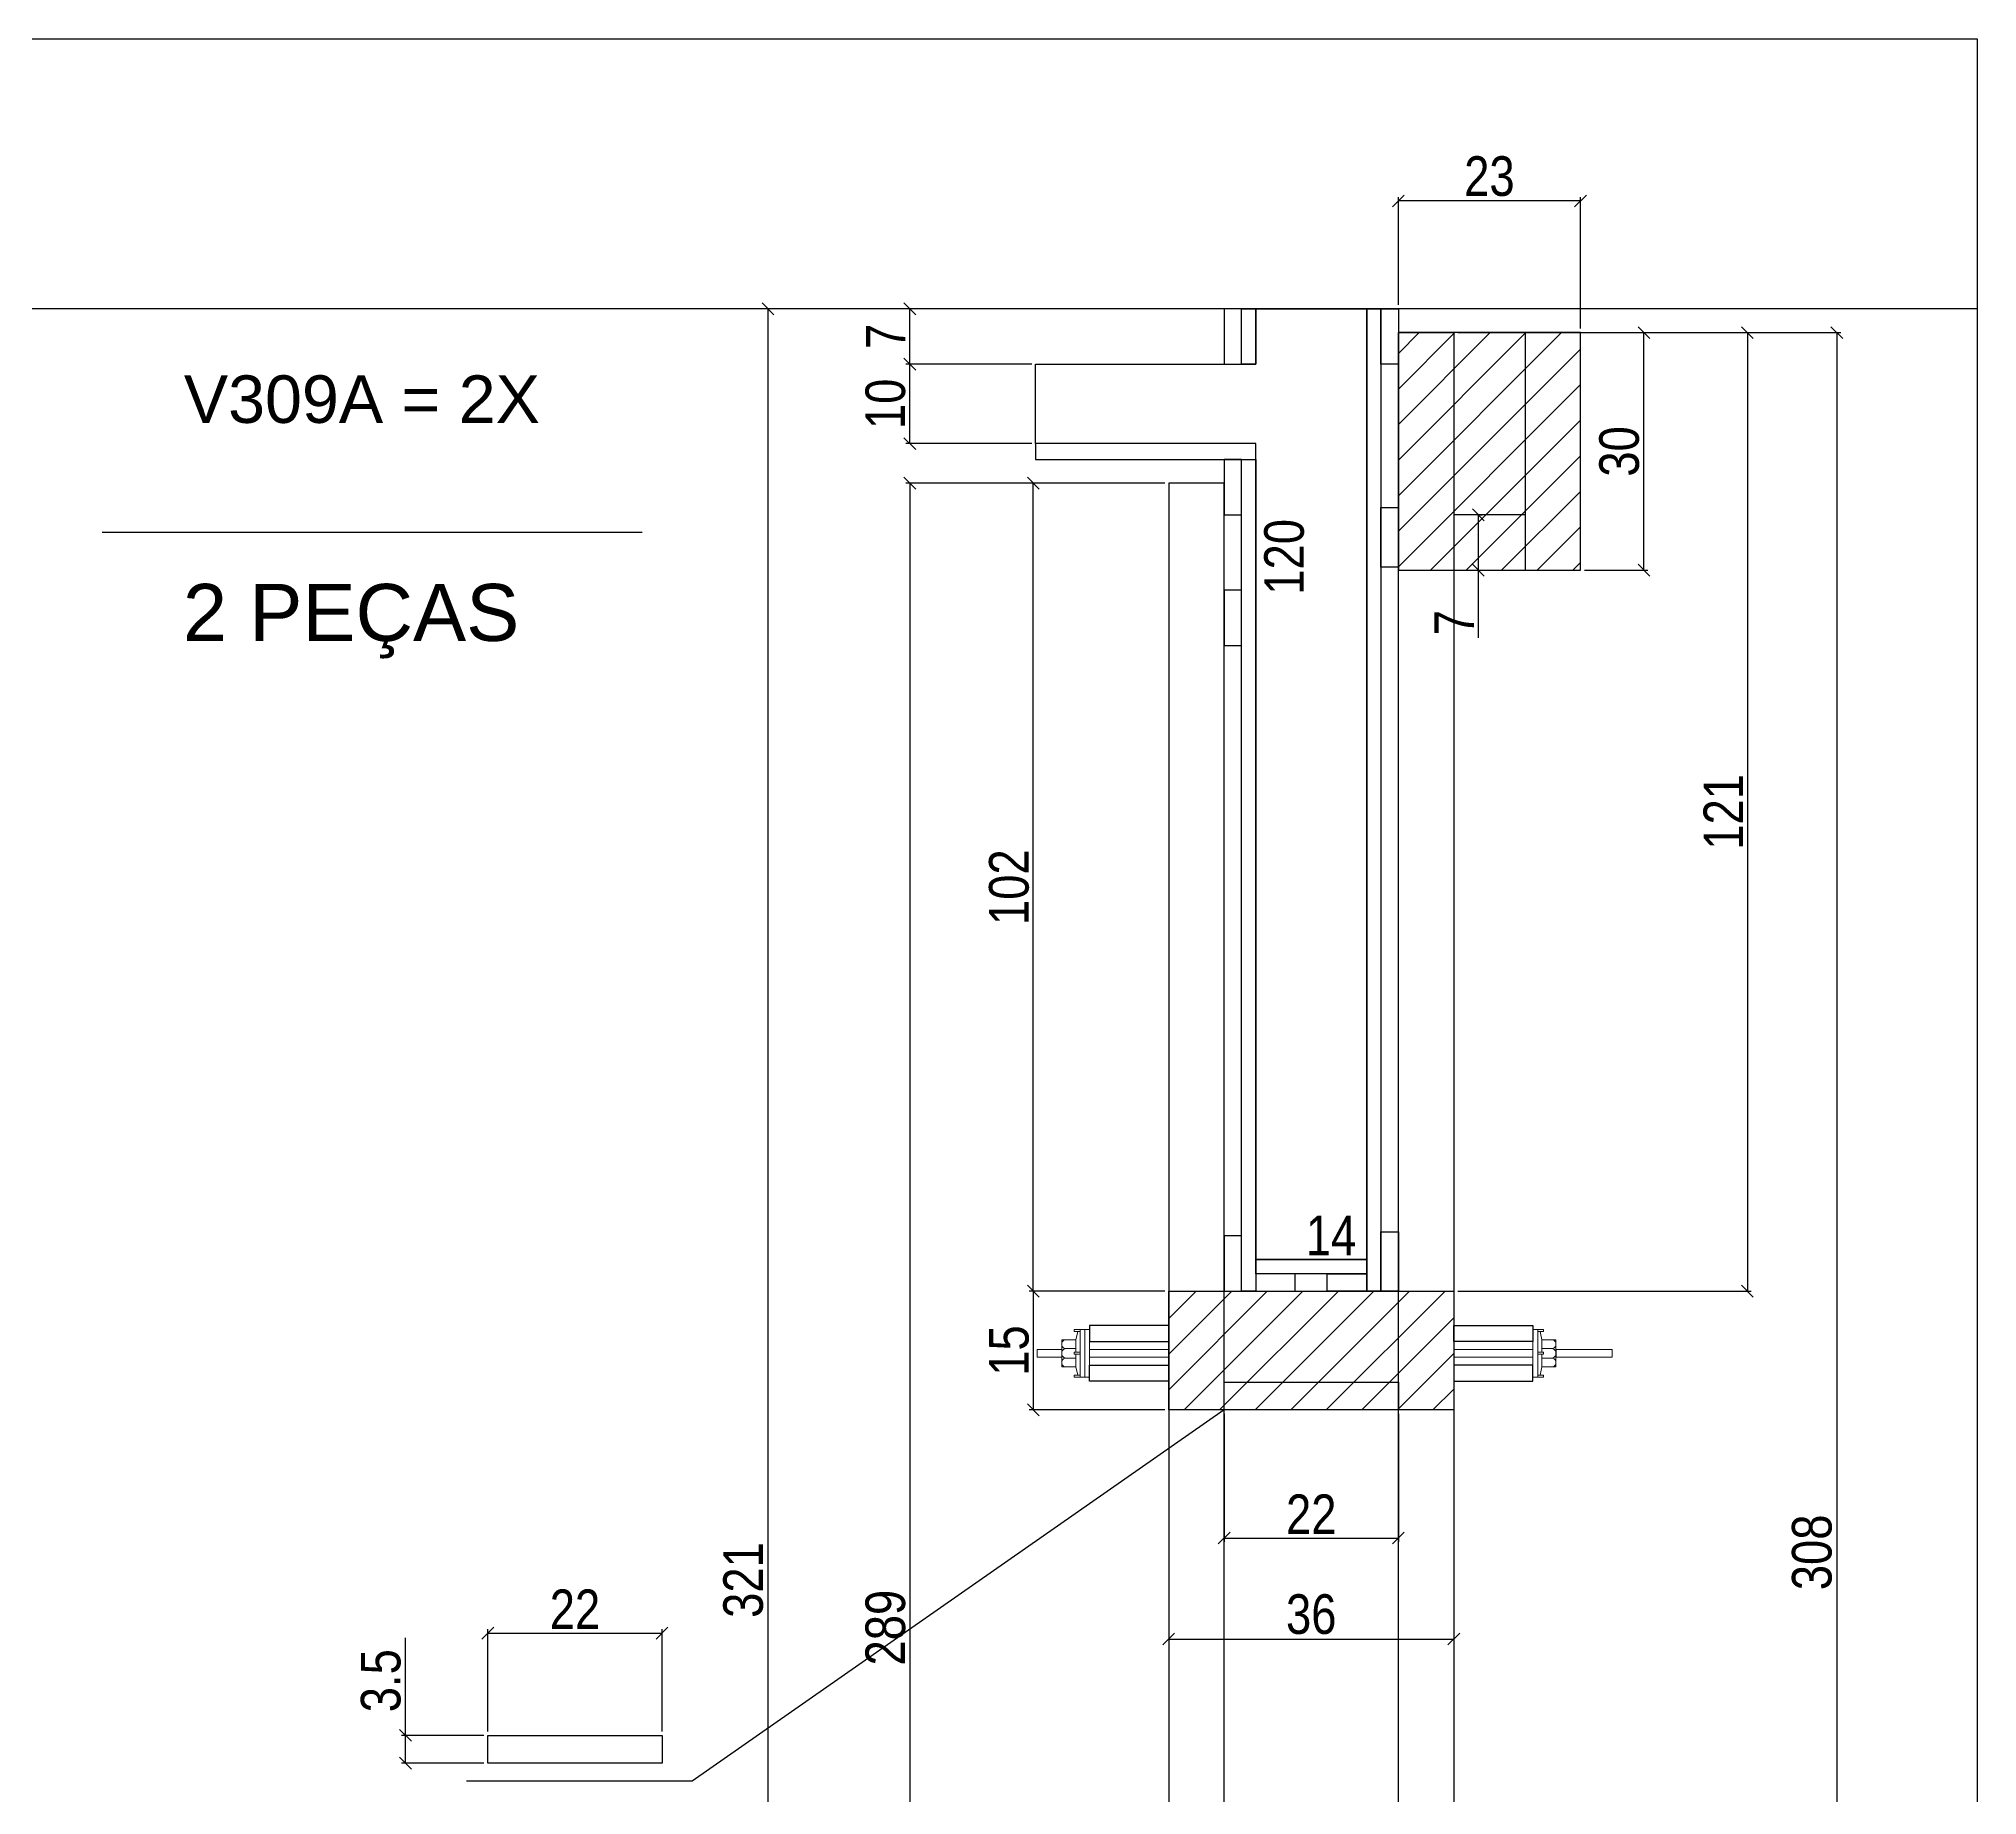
# Model space of a CAD drawing. Header units: millimetres. Extents: x -1501 to 2149, y 662 to 5627.
# Drawn here: x 545.9 to 1035.5, y 3458.7 to 3902.2 of the extents above; entities that cross this region are included whole.
import ezdxf

# ---------------------------------------------------------------- set-up
doc = ezdxf.new("R2010")
doc.units = ezdxf.units.MM
for name, color, linetype in [('1', 1, 'Continuous'), ('COTA', 241, 'Continuous'), ('GARFOS OK', 3, 'Continuous'), ('Painéis', 200, 'Continuous'), ('SARR_3.5x7', 81, 'Continuous'), ('SARR_7x7', 40, 'Continuous'), ('TIRAS REESCORAMENTO', 252, 'Continuous'), ('VIGAS', 3, 'Continuous')]:
    doc.layers.add(name, color=color, linetype=linetype)
doc.layers.add('BARRA_ANCORAGEM', color=1, linetype='Continuous', lineweight=15)
doc.styles.add('COTA TECNICA 2X', font='techl___.ttf', dxfattribs={"height": 10})
doc.styles.add('R80-50', font='arial.ttf', dxfattribs={"height": 10})
doc.dimstyles.new('SECAO', dxfattribs={"dimscale": 0.333333, "dimtxt": 5, "dimasz": 9, "dimexe": 3, "dimexo": 3, "dimgap": 3, "dimtad": 1, "dimdec": 1, "dimlfac": 0.5, "dimzin": 12, "dimdsep": 46, "dimtxsty": 'COTA TECNICA 2X', "dimblk1": 'OBLIQUE', "dimblk2": 'OBLIQUE', "dimsah": 1, "dimcen": 0.9, "dimclrd": 4, "dimclre": 4, "dimclrt": 240, "dimadec": 1, "dimazin": 3, "dimtfac": 1, "dimtdec": 1, "dimtmove": 0, "dimatfit": 3, "dimfxl": 1, "dimtolj": 1, "dimtzin": 12, "dimarcsym": 0})

# ---------------------------------------------------------------- blocks, each defined once
blk = doc.blocks.new('_Oblique')
at = {"layer": '1', "color": 0, "lineweight": -2}
blk.add_line((-0.5, -0.5), (0.5, 0.5), dxfattribs=at)
blk = doc.blocks.new('*D452')
at = {"layer": 'COTA', "color": 4, "lineweight": -2, "transparency": 16777216}
for p, q in [((830.3, 3790.02), (764.9, 3790.02)), ((765.9, 3790.02), (765.9, 3212.07)), ((830.3, 3212.07), (764.9, 3212.07))]:
    blk.add_line(p, q, dxfattribs=at)
at = {"layer": 'Defpoints', "color": 0, "transparency": 16777216}
for p in [(831.3, 3790.02), (765.9, 3212.07), (831.3, 3212.07)]:
    blk.add_point(p, dxfattribs=at)
at = {"layer": 'COTA', "color": 4, "lineweight": -2, "transparency": 16777216, "xscale": 3, "yscale": 3, "zscale": 3}
for p, rotation in [((765.9, 3790.02), 90), ((765.9, 3212.07), 270)]:
    blk.add_blockref('_Oblique', p, dxfattribs=dict(at, rotation=rotation))
at = {"layer": 'COTA', "color": 240, "transparency": 16777216, "insert": (759.79, 3501.05), "char_height": 10, "attachment_point": 5, "rotation": 90, "style": 'COTA TECNICA 2X'}
blk.add_mtext('\\A1;289', dxfattribs=at)
blk = doc.blocks.new('*D458')
at = {"layer": 'COTA', "color": 4, "lineweight": -2, "transparency": 16777216}
for p, q in [((830.3, 3790.02), (796.1, 3790.02)), ((797.1, 3586.02), (797.1, 3790.02)), ((830.3, 3586.02), (796.1, 3586.02))]:
    blk.add_line(p, q, dxfattribs=at)
at = {"layer": 'Defpoints', "color": 0, "transparency": 16777216}
for p in [(797.1, 3790.02), (831.3, 3790.02), (831.3, 3586.02)]:
    blk.add_point(p, dxfattribs=at)
at = {"layer": 'COTA', "color": 4, "lineweight": -2, "transparency": 16777216, "xscale": 3, "yscale": 3, "zscale": 3}
for p, rotation in [((797.1, 3790.02), 90), ((797.1, 3586.02), 270)]:
    blk.add_blockref('_Oblique', p, dxfattribs=dict(at, rotation=rotation))
at = {"layer": 'COTA', "color": 240, "transparency": 16777216, "insert": (791, 3688.02), "char_height": 10, "attachment_point": 5, "rotation": 90, "style": 'COTA TECNICA 2X'}
blk.add_mtext('\\A1;102', dxfattribs=at)
blk = doc.blocks.new('*D459')
at = {"layer": 'COTA', "color": 4, "lineweight": -2, "transparency": 16777216}
for p, q in [((904.3, 3828.05), (978.44, 3828.05)), ((977.44, 3828.05), (977.44, 3586.02)), ((904.3, 3586.02), (978.44, 3586.02))]:
    blk.add_line(p, q, dxfattribs=at)
at = {"layer": 'Defpoints', "color": 0, "transparency": 16777216}
for p in [(903.3, 3828.05), (903.3, 3586.02), (977.44, 3586.02)]:
    blk.add_point(p, dxfattribs=at)
at = {"layer": 'COTA', "color": 4, "lineweight": -2, "transparency": 16777216, "xscale": 3, "yscale": 3, "zscale": 3}
for p, rotation in [((977.44, 3828.05), 90), ((977.44, 3586.02), 270)]:
    blk.add_blockref('_Oblique', p, dxfattribs=dict(at, rotation=rotation))
at = {"layer": 'COTA', "color": 240, "transparency": 16777216, "insert": (971.38, 3707.04), "char_height": 10, "attachment_point": 5, "rotation": 90, "style": 'COTA TECNICA 2X'}
blk.add_mtext('\\A1;121', dxfattribs=at)
blk = doc.blocks.new('*D460')
at = {"layer": 'COTA', "color": 4, "lineweight": -2, "transparency": 16777216}
for p, q in [((785.7, 3834.07), (729.1, 3834.07)), ((730.1, 3834.07), (730.1, 3192.07)), ((830.3, 3192.07), (729.1, 3192.07))]:
    blk.add_line(p, q, dxfattribs=at)
at = {"layer": 'Defpoints', "color": 0, "transparency": 16777216}
for p in [(786.7, 3834.07), (730.1, 3192.07), (831.3, 3192.07)]:
    blk.add_point(p, dxfattribs=at)
at = {"layer": 'COTA', "color": 4, "lineweight": -2, "transparency": 16777216, "xscale": 3, "yscale": 3, "zscale": 3}
for p, rotation in [((730.1, 3834.07), 90), ((730.1, 3192.07), 270)]:
    blk.add_blockref('_Oblique', p, dxfattribs=dict(at, rotation=rotation))
at = {"layer": 'COTA', "color": 240, "transparency": 16777216, "insert": (723.88, 3513.07), "char_height": 10, "attachment_point": 5, "rotation": 90, "style": 'COTA TECNICA 2X'}
blk.add_mtext('\\A1;321', dxfattribs=at)
blk = doc.blocks.new('*D462')
at = {"layer": 'Defpoints', "color": 0, "transparency": 16777216}
for p in [(866.6, 3834.07), (868.65, 3834.07), (866.58, 3594.02)]:
    blk.add_point(p, dxfattribs=at)
at = {"layer": 'COTA', "color": 240, "transparency": 16777216, "insert": (860.5, 3771.43), "char_height": 10, "attachment_point": 5, "rotation": 90, "style": 'COTA TECNICA 2X'}
blk.add_mtext('\\A1;120', dxfattribs=at)
blk = doc.blocks.new('*D463')
at = {"layer": 'Defpoints', "color": 0, "transparency": 16777216}
for p in [(853.3, 3594.02), (881.3, 3594.02), (881.3, 3594.02)]:
    blk.add_point(p, dxfattribs=at)
at = {"layer": 'COTA', "color": 240, "transparency": 16777216, "insert": (872.3, 3600.1), "char_height": 10, "attachment_point": 5, "style": 'COTA TECNICA 2X'}
blk.add_mtext('\\A1;14', dxfattribs=at)
blk = doc.blocks.new('*D465')
at = {"layer": 'COTA', "color": 4, "lineweight": -2, "transparency": 16777216}
for p, q in [((905.3, 3828.05), (1001.02, 3828.05)), ((1000.02, 3828.05), (1000.02, 3212.07)), ((905.3, 3212.07), (1001.02, 3212.07))]:
    blk.add_line(p, q, dxfattribs=at)
at = {"layer": 'Defpoints', "color": 0, "transparency": 16777216}
for p in [(904.3, 3828.05), (904.3, 3212.07), (1000.02, 3212.07)]:
    blk.add_point(p, dxfattribs=at)
at = {"layer": 'COTA', "color": 4, "lineweight": -2, "transparency": 16777216, "xscale": 3, "yscale": 3, "zscale": 3}
for p, rotation in [((1000.02, 3828.05), 90), ((1000.02, 3212.07), 270)]:
    blk.add_blockref('_Oblique', p, dxfattribs=dict(at, rotation=rotation))
at = {"layer": 'COTA', "color": 240, "transparency": 16777216, "insert": (993.78, 3520.06), "char_height": 10, "attachment_point": 5, "rotation": 90, "style": 'COTA TECNICA 2X'}
blk.add_mtext('\\A1;308', dxfattribs=at)
blk = doc.blocks.new('*D467')
at = {"layer": 'COTA', "color": 4, "lineweight": -2, "transparency": 16777216}
for p, q in [((830.3, 3586.02), (796.1, 3586.02)), ((797.1, 3586.02), (797.1, 3556.02)), ((830.3, 3556.02), (796.1, 3556.02))]:
    blk.add_line(p, q, dxfattribs=at)
at = {"layer": 'Defpoints', "color": 0, "transparency": 16777216}
for p in [(831.3, 3586.02), (797.1, 3556.02), (831.3, 3556.02)]:
    blk.add_point(p, dxfattribs=at)
at = {"layer": 'COTA', "color": 4, "lineweight": -2, "transparency": 16777216, "xscale": 3, "yscale": 3, "zscale": 3}
for p, rotation in [((797.1, 3586.02), 90), ((797.1, 3556.02), 270)]:
    blk.add_blockref('_Oblique', p, dxfattribs=dict(at, rotation=rotation))
at = {"layer": 'COTA', "color": 240, "transparency": 16777216, "insert": (790.99, 3571.02), "char_height": 10, "attachment_point": 5, "rotation": 90, "style": 'COTA TECNICA 2X'}
blk.add_mtext('\\A1;15', dxfattribs=at)
blk = doc.blocks.new('A$C51C4441F')
at = {"layer": 'BARRA_ANCORAGEM'}
for p, q in [((-2.25, 3.4), (-1.79, 5.5)), ((-2.25, 3.4), (-5.81, 3.39)), ((-5.81, 3.39), (-5.81, -3.39)), ((-2.25, 1.2), (-5.02, 1.2)), ((-2.25, 3.4), (-2.25, 3.4)), ((-2.25, 3.4), (-2.25, 0.25)), ((-2.25, -3.4), (-5.81, -3.39)), ((-2.25, -1.2), (-5.02, -1.2)), ((-2.25, -0.25), (-2.25, -3.4)), ((-2.25, -3.4), (-1.79, -5.5))]:
    blk.add_line(p, q, dxfattribs=at)
for points in [[(-2.7, 6), (-1.2, 6), (-1.2, 5.5), (-2.7, 5.5)], [(-1.2, -6), (0, -6), (0, 6), (-1.2, 6)], [(-2.7, 0.25), (-1.2, 0.25), (-1.2, -0.25), (-2.7, -0.25)], [(-2.7, -6), (-1.2, -6), (-1.2, -5.5), (-2.7, -5.5)]]:
    blk.add_lwpolyline(points, close=True, dxfattribs=at)
for centre, radius, start, end in [((-4.66, 2.3), 1.15, 107.7845, 252.2718), ((-4.52, 0), 1.3, 112.648, 247.4083), ((-4.66, -2.3), 1.15, 107.7845, 252.2718)]:
    blk.add_arc(centre, radius, start, end, dxfattribs=at)
blk = doc.blocks.new('*D614')
at = {"layer": 'COTA', "color": 4, "lineweight": -2, "transparency": 16777216}
for p, q in [((845.3, 3555.02), (845.3, 3522.68)), ((889.3, 3555.02), (889.3, 3522.68)), ((845.3, 3523.68), (889.3, 3523.68))]:
    blk.add_line(p, q, dxfattribs=at)
at = {"layer": 'Defpoints', "color": 0, "transparency": 16777216}
for p in [(845.3, 3556.02), (889.3, 3556.02), (889.3, 3523.68)]:
    blk.add_point(p, dxfattribs=at)
at = {"layer": 'COTA', "color": 4, "lineweight": -2, "transparency": 16777216, "xscale": 3, "yscale": 3, "zscale": 3, "rotation": 180}
blk.add_blockref('_Oblique', (845.3, 3523.68), dxfattribs=at)
at = {"layer": 'COTA', "color": 4, "lineweight": -2, "transparency": 16777216, "xscale": 3, "yscale": 3, "zscale": 3}
blk.add_blockref('_Oblique', (889.3, 3523.68), dxfattribs=at)
at = {"layer": 'COTA', "color": 240, "transparency": 16777216, "insert": (867.3, 3529.68), "char_height": 10, "attachment_point": 5, "style": 'COTA TECNICA 2X'}
blk.add_mtext('\\A1;22', dxfattribs=at)
blk = doc.blocks.new('*D468')
at = {"layer": 'COTA', "color": 4, "lineweight": -2, "transparency": 16777216}
for p, q in [((638.56, 3473.85), (638.56, 3498.45)), ((658.34, 3473.85), (637.56, 3473.85)), ((638.56, 3466.85), (638.56, 3473.85)), ((658.34, 3466.85), (637.56, 3466.85))]:
    blk.add_line(p, q, dxfattribs=at)
at = {"layer": 'Defpoints', "color": 0, "transparency": 16777216}
for p in [(638.56, 3473.85), (659.34, 3473.85), (659.34, 3466.85)]:
    blk.add_point(p, dxfattribs=at)
at = {"layer": 'COTA', "color": 4, "lineweight": -2, "transparency": 16777216, "xscale": 3, "yscale": 3, "zscale": 3}
for p, rotation in [((638.56, 3473.85), 90), ((638.56, 3466.85), 270)]:
    blk.add_blockref('_Oblique', p, dxfattribs=dict(at, rotation=rotation))
at = {"layer": 'COTA', "color": 240, "transparency": 16777216, "insert": (632.34, 3487.65), "char_height": 10, "attachment_point": 5, "rotation": 90, "style": 'COTA TECNICA 2X'}
blk.add_mtext('\\A1;3.5', dxfattribs=at)
blk = doc.blocks.new('*D615')
at = {"layer": 'COTA', "color": 4, "lineweight": -2, "transparency": 16777216}
for p, q in [((659.34, 3474.85), (659.34, 3500.68)), ((703.34, 3474.85), (703.34, 3500.68)), ((659.34, 3499.68), (703.34, 3499.68))]:
    blk.add_line(p, q, dxfattribs=at)
at = {"layer": 'Defpoints', "color": 0, "transparency": 16777216}
for p in [(703.34, 3499.68), (659.34, 3473.85), (703.34, 3473.85)]:
    blk.add_point(p, dxfattribs=at)
at = {"layer": 'COTA', "color": 4, "lineweight": -2, "transparency": 16777216, "xscale": 3, "yscale": 3, "zscale": 3, "rotation": 180}
blk.add_blockref('_Oblique', (659.34, 3499.68), dxfattribs=at)
at = {"layer": 'COTA', "color": 4, "lineweight": -2, "transparency": 16777216, "xscale": 3, "yscale": 3, "zscale": 3}
blk.add_blockref('_Oblique', (703.34, 3499.68), dxfattribs=at)
at = {"layer": 'COTA', "color": 240, "transparency": 16777216, "insert": (681.34, 3505.68), "char_height": 10, "attachment_point": 5, "style": 'COTA TECNICA 2X'}
blk.add_mtext('\\A1;22', dxfattribs=at)
blk = doc.blocks.new('*D476')
at = {"layer": 'COTA', "color": 4, "lineweight": -2, "transparency": 16777216}
for p, q in [((936.3, 3828.05), (952.34, 3828.05)), ((951.34, 3768.05), (951.34, 3828.05)), ((936.3, 3768.05), (952.34, 3768.05))]:
    blk.add_line(p, q, dxfattribs=at)
at = {"layer": 'Defpoints', "color": 0, "transparency": 16777216}
for p in [(935.3, 3828.05), (951.34, 3828.05), (935.3, 3768.05)]:
    blk.add_point(p, dxfattribs=at)
at = {"layer": 'COTA', "color": 4, "lineweight": -2, "transparency": 16777216, "xscale": 3, "yscale": 3, "zscale": 3}
for p, rotation in [((951.34, 3828.05), 90), ((951.34, 3768.05), 270)]:
    blk.add_blockref('_Oblique', p, dxfattribs=dict(at, rotation=rotation))
at = {"layer": 'COTA', "color": 240, "transparency": 16777216, "insert": (945.12, 3798.05), "char_height": 10, "attachment_point": 5, "rotation": 90, "style": 'COTA TECNICA 2X'}
blk.add_mtext('\\A1;30', dxfattribs=at)
blk = doc.blocks.new('*D477')
at = {"layer": 'COTA', "color": 4, "lineweight": -2, "transparency": 16777216}
for p, q in [((889.3, 3835.05), (889.3, 3862.29)), ((935.3, 3861.29), (889.3, 3861.29)), ((935.3, 3829.05), (935.3, 3862.29))]:
    blk.add_line(p, q, dxfattribs=at)
at = {"layer": 'Defpoints', "color": 0, "transparency": 16777216}
for p in [(889.3, 3861.29), (889.3, 3834.05), (935.3, 3828.05)]:
    blk.add_point(p, dxfattribs=at)
at = {"layer": 'COTA', "color": 4, "lineweight": -2, "transparency": 16777216, "xscale": 3, "yscale": 3, "zscale": 3, "rotation": 180}
blk.add_blockref('_Oblique', (889.3, 3861.29), dxfattribs=at)
at = {"layer": 'COTA', "color": 4, "lineweight": -2, "transparency": 16777216, "xscale": 3, "yscale": 3, "zscale": 3}
blk.add_blockref('_Oblique', (935.3, 3861.29), dxfattribs=at)
at = {"layer": 'COTA', "color": 240, "transparency": 16777216, "insert": (912.3, 3867.51), "char_height": 10, "attachment_point": 5, "style": 'COTA TECNICA 2X'}
blk.add_mtext('\\A1;23', dxfattribs=at)
blk = doc.blocks.new('*D478')
at = {"layer": 'COTA', "color": 4, "lineweight": -2, "transparency": 16777216}
for p, q in [((909.49, 3782.05), (909.49, 3768.05)), ((909.93, 3782.05), (910.49, 3782.05)), ((909.49, 3768.05), (909.49, 3750.94)), ((909.93, 3768.05), (910.49, 3768.05))]:
    blk.add_line(p, q, dxfattribs=at)
at = {"layer": 'Defpoints', "color": 0, "transparency": 16777216}
for p in [(908.93, 3782.05), (908.93, 3768.05), (909.49, 3768.05)]:
    blk.add_point(p, dxfattribs=at)
at = {"layer": 'COTA', "color": 4, "lineweight": -2, "transparency": 16777216, "xscale": 3, "yscale": 3, "zscale": 3}
for p, rotation in [((909.49, 3782.05), 90), ((909.49, 3768.05), 270)]:
    blk.add_blockref('_Oblique', p, dxfattribs=dict(at, rotation=rotation))
at = {"layer": 'COTA', "color": 240, "transparency": 16777216, "insert": (903.42, 3754.81), "char_height": 10, "attachment_point": 5, "rotation": 90, "style": 'COTA TECNICA 2X'}
blk.add_mtext('\\A1;7', dxfattribs=at)
blk = doc.blocks.new('*D617')
at = {"layer": 'COTA', "color": 4, "lineweight": -2, "transparency": 16777216}
for p, q in [((831.3, 3555.02), (831.3, 3497.18)), ((903.3, 3555.02), (903.3, 3497.18)), ((831.3, 3498.18), (903.3, 3498.18))]:
    blk.add_line(p, q, dxfattribs=at)
at = {"layer": 'Defpoints', "color": 0, "transparency": 16777216}
for p in [(831.3, 3556.02), (903.3, 3556.02), (903.3, 3498.18)]:
    blk.add_point(p, dxfattribs=at)
at = {"layer": 'COTA', "color": 4, "lineweight": -2, "transparency": 16777216, "xscale": 3, "yscale": 3, "zscale": 3, "rotation": 180}
blk.add_blockref('_Oblique', (831.3, 3498.18), dxfattribs=at)
at = {"layer": 'COTA', "color": 4, "lineweight": -2, "transparency": 16777216, "xscale": 3, "yscale": 3, "zscale": 3}
blk.add_blockref('_Oblique', (903.3, 3498.18), dxfattribs=at)
at = {"layer": 'COTA', "color": 240, "transparency": 16777216, "insert": (867.3, 3504.4), "char_height": 10, "attachment_point": 5, "style": 'COTA TECNICA 2X'}
blk.add_mtext('\\A1;36', dxfattribs=at)
blk = doc.blocks.new('*D479')
at = {"layer": 'COTA', "color": 4, "lineweight": -2, "transparency": 16777216}
for p, q in [((796.7, 3820.07), (764.9, 3820.07)), ((765.9, 3800.02), (765.9, 3820.07)), ((796.7, 3800.02), (764.9, 3800.02))]:
    blk.add_line(p, q, dxfattribs=at)
at = {"layer": 'Defpoints', "color": 0, "transparency": 16777216}
for p in [(765.9, 3820.07), (797.7, 3820.07), (797.7, 3800.02)]:
    blk.add_point(p, dxfattribs=at)
at = {"layer": 'COTA', "color": 4, "lineweight": -2, "transparency": 16777216, "xscale": 3, "yscale": 3, "zscale": 3}
for p, rotation in [((765.9, 3820.07), 90), ((765.9, 3800.02), 270)]:
    blk.add_blockref('_Oblique', p, dxfattribs=dict(at, rotation=rotation))
at = {"layer": 'COTA', "color": 240, "transparency": 16777216, "insert": (759.79, 3810.05), "char_height": 10, "attachment_point": 5, "rotation": 90, "style": 'COTA TECNICA 2X'}
blk.add_mtext('\\A1;10', dxfattribs=at)
blk = doc.blocks.new('*D517')
at = {"layer": 'COTA', "color": 4, "lineweight": -2, "transparency": 16777216}
for p, q in [((796.7, 3834.07), (764.9, 3834.07)), ((765.9, 3820.07), (765.9, 3834.07)), ((796.7, 3820.07), (764.9, 3820.07))]:
    blk.add_line(p, q, dxfattribs=at)
at = {"layer": 'Defpoints', "color": 0, "transparency": 16777216}
for p in [(765.9, 3834.07), (797.7, 3834.07), (797.7, 3820.07)]:
    blk.add_point(p, dxfattribs=at)
at = {"layer": 'COTA', "color": 4, "lineweight": -2, "transparency": 16777216, "xscale": 3, "yscale": 3, "zscale": 3}
for p, rotation in [((765.9, 3834.07), 90), ((765.9, 3820.07), 270)]:
    blk.add_blockref('_Oblique', p, dxfattribs=dict(at, rotation=rotation))
at = {"layer": 'COTA', "color": 240, "transparency": 16777216, "insert": (759.82, 3827.07), "char_height": 10, "attachment_point": 5, "rotation": 90, "style": 'COTA TECNICA 2X'}
blk.add_mtext('\\A1;7', dxfattribs=at)

msp = doc.modelspace()

# ---------------------------------------------------------------- hatches: boundary and pattern name
at = {"layer": 'COTA'}
h = msp.add_hatch(dxfattribs=at)
h.set_pattern_fill('ANSI31', color=256, scale=2, style=0)
h.set_pattern_definition([(45, (-18822.133, -1295.726), (-4.490128, 4.490128), [])])
h.paths.add_polyline_path([(889.3, 3768.05), (935.3, 3768.05), (935.3, 3828.05), (889.3, 3828.05)])
h = msp.add_hatch(dxfattribs=at)
h.set_pattern_fill('ANSI31', color=256, scale=2, style=0)
h.set_pattern_definition([(45, (-23783.648, -209711.045), (-4.49012806, 4.49012806), [])])
h.paths.add_polyline_path([(903.3, 3556.02), (903.3, 3586.02), (831.3, 3586.02), (831.3, 3556.02)])

# ---------------------------------------------------------------- linework, layer by layer
at = {"linetype": 'Continuous'}
msp.add_line((921.3, 3782.05), (903.3, 3782.05), dxfattribs=at)
at = {"layer": 'BARRA_ANCORAGEM'}
for points in [[(810.1, 3576.32), (811.3, 3576.32), (811.3, 3564.32), (810.1, 3564.32)], [(924.5, 3576.32), (923.3, 3576.32), (923.3, 3564.32), (924.5, 3564.32)], [(798.1, 3569.32), (804.29, 3569.32), (804.29, 3571.32), (798.1, 3571.32)], [(811.3, 3569.32), (831.3, 3569.32), (831.3, 3571.32), (811.3, 3571.32)], [(923.3, 3569.32), (903.3, 3569.32), (903.3, 3571.32), (923.3, 3571.32)], [(929.12, 3569.32), (943.3, 3569.32), (943.3, 3571.32), (929.12, 3571.32)]]:
    msp.add_lwpolyline(points, close=True, dxfattribs=at)
at = {"layer": 'COTA', "color": 1}
msp.add_line((36.51, 3834.17), (1035.5, 3834.17), dxfattribs=at)
at = {"layer": 'GARFOS OK', "color": 3}
for p, q in [((845.3, 3556.02), (710.94, 3462.31)), ((710.94, 3462.31), (653.92, 3462.31))]:
    msp.add_line(p, q, dxfattribs=at)
at = {"layer": 'Painéis'}
for points in [[(889.3, 3768.05), (935.3, 3768.05), (935.3, 3828.05), (889.3, 3828.05)], [(903.3, 3556.02), (831.3, 3556.02), (831.3, 3586.02), (903.3, 3586.02)]]:
    msp.add_lwpolyline(points, close=True, dxfattribs=at)
at = {"layer": 'SARR_3.5x7', "linetype": 'Continuous'}
msp.add_lwpolyline([(659.34, 3473.85), (703.34, 3473.85), (703.34, 3466.85), (659.34, 3466.85)], close=True, dxfattribs=at)
at = {"layer": 'SARR_7x7', "linetype": 'Continuous'}
msp.add_line((921.3, 3828.05), (921.3, 3768.05), dxfattribs=at)
for points in [[(903.3, 3212.07), (889.3, 3212.07), (889.3, 3828.05), (903.3, 3828.05)], [(831.3, 3212.07), (845.3, 3212.07), (845.3, 3790.02), (831.3, 3790.02)], [(845.3, 3563.02), (889.3, 3563.02), (889.3, 3556.02), (845.3, 3556.02)]]:
    msp.add_lwpolyline(points, close=True, dxfattribs=at)
at = {"layer": 'TIRAS REESCORAMENTO', "linetype": 'ByBlock'}
for points in [[(797.7, 3800.02), (797.7, 3820.07), (853.3, 3820.07), (853.3, 3834.07), (881.3, 3834.07), (881.3, 3594.02), (853.3, 3594.02), (853.3, 3800.02)], [(845.3, 3820.07), (849.7, 3820.07), (849.7, 3834.07), (845.3, 3834.07)], [(849.7, 3834.07), (853.3, 3834.07), (853.3, 3820.07), (849.7, 3820.07)], [(884.9, 3834.07), (889.3, 3834.07), (889.3, 3820.07), (884.9, 3820.07)], [(853.3, 3796.02), (853.3, 3800.02), (797.7, 3800.02), (797.7, 3796.02)], [(845.3, 3782.02), (849.7, 3782.02), (849.7, 3796.02), (845.3, 3796.02)], [(849.7, 3796.02), (853.3, 3796.02), (853.3, 3586.02), (849.7, 3586.02)], [(884.9, 3783.86), (889.3, 3783.86), (889.3, 3768.86), (884.9, 3768.86)], [(845.3, 3749.02), (849.7, 3749.02), (849.7, 3763.02), (845.3, 3763.02)], [(845.3, 3586.02), (849.7, 3586.02), (849.7, 3600.02), (845.3, 3600.02)], [(884.9, 3601.02), (889.3, 3601.02), (889.3, 3586.02), (884.9, 3586.02)], [(881.3, 3590.42), (853.3, 3590.42), (853.3, 3594.02), (881.3, 3594.02)], [(863.27, 3586.02), (863.27, 3590.42), (853.3, 3590.42), (853.3, 3586.02)], [(871.34, 3586.02), (871.34, 3590.42), (881.3, 3590.42), (881.3, 3586.02)], [(811.3, 3573.32), (831.3, 3573.32), (831.3, 3577.32), (811.3, 3577.32)], [(923.3, 3573.32), (903.3, 3573.32), (903.3, 3577.32), (923.3, 3577.32)], [(811.3, 3567.32), (831.3, 3567.32), (831.3, 3563.32), (811.3, 3563.32)], [(923.3, 3567.32), (903.3, 3567.32), (903.3, 3563.32), (923.3, 3563.32)]]:
    msp.add_lwpolyline(points, close=True, dxfattribs=at)
msp.add_lwpolyline([(884.9, 3586.02), (881.3, 3586.02), (881.3, 3834.07), (884.9, 3834.07), (884.9, 3586.02)], dxfattribs=at)
at = {"layer": 'VIGAS', "color": 7}
msp.add_line((561.92, 3777.64), (698.29, 3777.64), dxfattribs=at)
at = {"layer": 'VIGAS'}
msp.add_lwpolyline([(1035.5, 3051.82), (536.01, 3051.82), (536.01, 3902.25), (1035.5, 3902.25)], close=True, dxfattribs=at)

# ---------------------------------------------------------------- block references
at = {"layer": 'BARRA_ANCORAGEM', "xscale": -1, "rotation": 180}
msp.add_blockref('A$C51C4441F', (810.1, 3570.32), dxfattribs=at)
at = {"layer": 'BARRA_ANCORAGEM', "xscale": -1}
msp.add_blockref('A$C51C4441F', (923.3, 3570.32), dxfattribs=at)

# ---------------------------------------------------------------- texts
at = {"layer": 'VIGAS', "color": 7, "style": 'R80-50'}
msp.add_text('V309A = 2X', height=12, dxfattribs=at).set_placement((582.57, 3805.25))
at = {"layer": 'VIGAS', "color": 7, "insert": (582.32, 3764.59), "char_height": 14.4, "attachment_point": 1, "style": 'R80-50'}
msp.add_mtext_dynamic_manual_height_columns('2 PEÇAS', width=162.221, gutter_width=50, heights=[0], dxfattribs=at)

# ---------------------------------------------------------------- dimensions: what is measured, and where the dimension line sits
at = {"layer": 'COTA', "color": 3}
for base, p1, p2, angle, picture, middle in [((889.3, 3861.29), (935.3, 3828.05), (889.3, 3834.05), 180, '*D477', (912.3, 3867.51)), ((730.1, 3192.07), (786.7, 3834.07), (831.3, 3192.07), 90, '*D460', (723.88, 3513.07)), ((765.9, 3834.07), (797.7, 3820.07), (797.7, 3834.07), 90, '*D517', (759.82, 3827.07)), ((977.44, 3586.02), (903.3, 3828.05), (903.3, 3586.02), 90, '*D459', (971.38, 3707.04)), ((1000.02, 3212.07), (904.3, 3828.05), (904.3, 3212.07), 90, '*D465', (993.78, 3520.06)), ((951.34, 3828.05), (935.3, 3768.05), (935.3, 3828.05), 90, '*D476', (945.12, 3798.05)), ((765.9, 3820.07), (797.7, 3800.02), (797.7, 3820.07), 90, '*D479', (759.79, 3810.05)), ((765.9, 3212.07), (831.3, 3790.02), (831.3, 3212.07), 90, '*D452', (759.79, 3501.05)), ((797.1, 3790.02), (831.3, 3586.02), (831.3, 3790.02), 90, '*D458', (791, 3688.02)), ((797.1, 3556.02), (831.3, 3586.02), (831.3, 3556.02), 90, '*D467', (790.99, 3571.02)), ((638.56, 3473.85), (659.34, 3466.85), (659.34, 3473.85), 90, '*D468', (632.34, 3487.65))]:
    dim = msp.add_linear_dim(base=base, p1=p1, p2=p2, angle=angle, dimstyle='SECAO', dxfattribs=at)
    dim.commit()
    dim.dimension.update_dxf_attribs({"geometry": picture, "text_midpoint": middle})
dim = msp.add_linear_dim(base=(866.6, 3834.07), p1=(866.58, 3594.02), p2=(868.65, 3834.07), angle=90, dimstyle='SECAO', override={"dimse1": 1, "dimse2": 1, "dimsd1": 1, "dimsd2": 1}, dxfattribs=at)
dim.commit()
dim.dimension.update_dxf_attribs({"geometry": '*D462', "text_midpoint": (866.6, 3771.43), "dimtype": 160})
dim = msp.add_linear_dim(base=(909.49, 3768.05), p1=(908.93, 3782.05), p2=(908.93, 3768.05), angle=90, dimstyle='SECAO', dxfattribs=at)
dim.commit()
dim.dimension.update_dxf_attribs({"geometry": '*D478', "text_midpoint": (909.49, 3754.81), "dimtype": 160})
dim = msp.add_linear_dim(base=(881.3, 3594.02), p1=(853.3, 3594.02), p2=(881.3, 3594.02), dimstyle='SECAO', override={"dimse1": 1, "dimse2": 1, "dimsd1": 1, "dimsd2": 1}, dxfattribs=at)
dim.commit()
dim.dimension.update_dxf_attribs({"geometry": '*D463', "text_midpoint": (872.3, 3594.02), "dimtype": 160})
for base, p1, p2, picture, middle in [((903.3, 3498.18), (831.3, 3556.02), (903.3, 3556.02), '*D617', (867.3, 3504.4)), ((889.3, 3523.68), (845.3, 3556.02), (889.3, 3556.02), '*D614', (867.3, 3529.68)), ((703.34, 3499.68), (659.34, 3473.85), (703.34, 3473.85), '*D615', (681.34, 3505.68))]:
    dim = msp.add_linear_dim(base=base, p1=p1, p2=p2, dimstyle='SECAO', dxfattribs=at)
    dim.commit()
    dim.dimension.update_dxf_attribs({"geometry": picture, "text_midpoint": middle})

doc.saveas('drawing.dxf')
